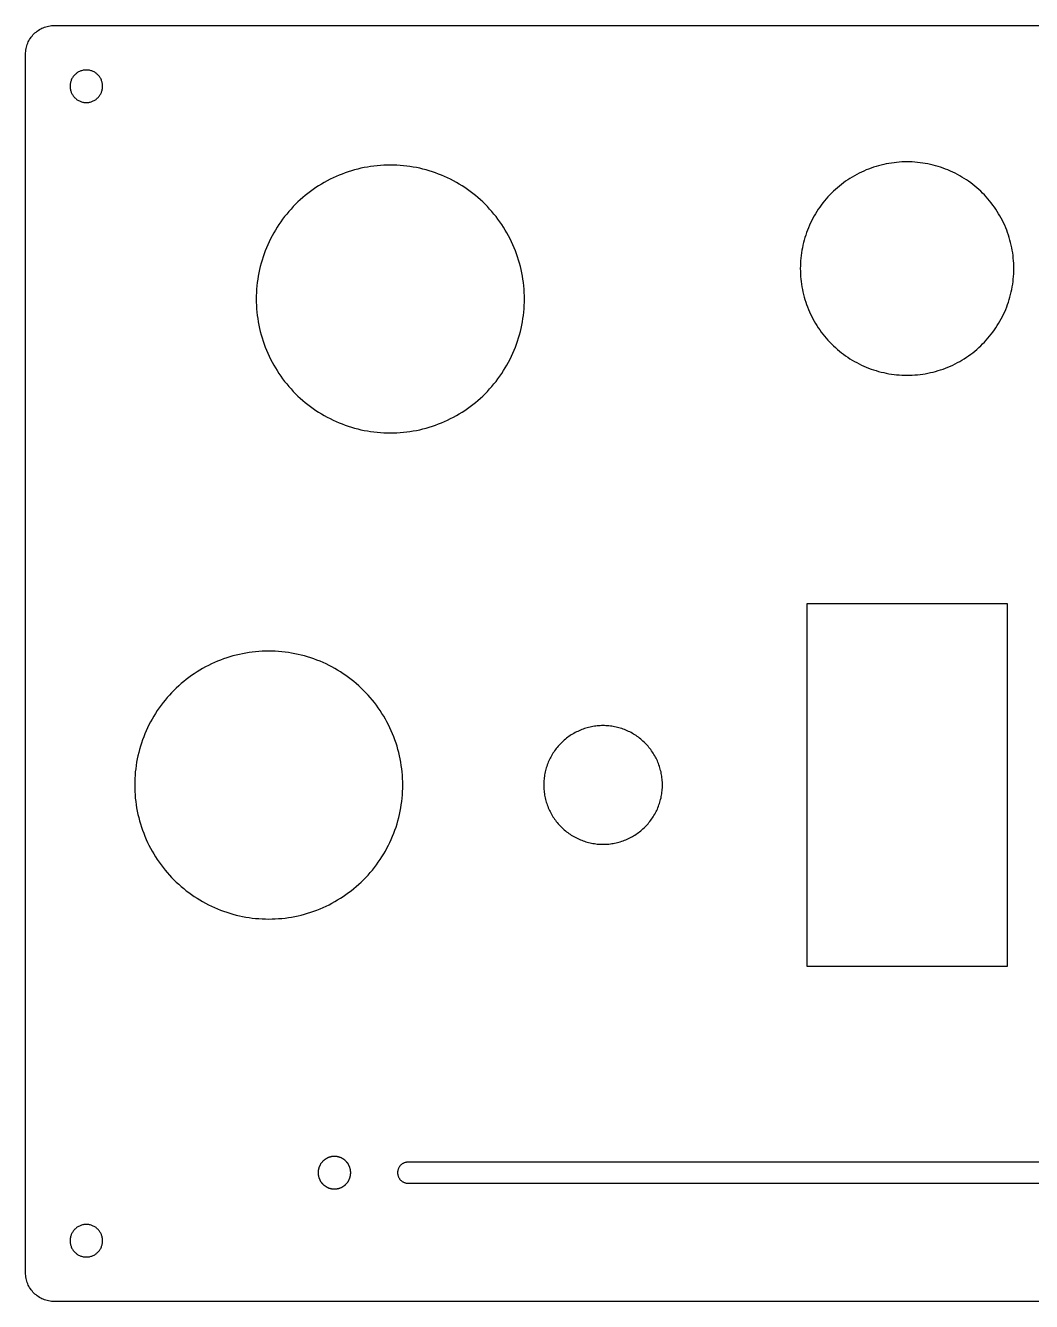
# Model space of a CAD drawing. Header units: millimetres. Extents: x 0 to 184, y 0 to 133.
# Drawn here: x 0 to 105.1, y 0 to 133.3 of the extents above; entities that cross this region are included whole.
import ezdxf

# ---------------------------------------------------------------- set-up
doc = ezdxf.new("R2010")
doc.units = ezdxf.units.MM

msp = doc.modelspace()

# ---------------------------------------------------------------- linework, layer by layer
for points in [[(181.15, 0), (3, 0), (2.8528, 0.0036), (2.7059, 0.0144), (2.5598, 0.0325), (2.4147, 0.0576), (2.2711, 0.0899), (2.1291, 0.1292), (1.9893, 0.1754), (1.8519, 0.2284), (1.7173, 0.288), (1.5858, 0.3542), (1.4577, 0.4268), (1.3333, 0.5056), (1.2129, 0.5904), (1.0968, 0.681), (0.9853, 0.7771), (0.8787, 0.8787), (0.7771, 0.9853), (0.681, 1.0968), (0.5904, 1.2129), (0.5056, 1.3333), (0.4268, 1.4577), (0.3542, 1.5858), (0.288, 1.7173), (0.2284, 1.8519), (0.1754, 1.9893), (0.1292, 2.1291), (0.0899, 2.2711), (0.0576, 2.4147), (0.0325, 2.5598), (0.0144, 2.7059), (0.0036, 2.8528), (0, 3), (0, 130.35), (0.0036, 130.4972), (0.0144, 130.6441), (0.0325, 130.7902), (0.0576, 130.9353), (0.0899, 131.0789), (0.1292, 131.2209), (0.1754, 131.3607), (0.2284, 131.4981), (0.288, 131.6327), (0.3542, 131.7642), (0.4268, 131.8923), (0.5056, 132.0167), (0.5904, 132.1371), (0.681, 132.2532), (0.7771, 132.3647), (0.8787, 132.4713), (0.9853, 132.5729), (1.0968, 132.669), (1.2129, 132.7596), (1.3333, 132.8444), (1.4577, 132.9232), (1.5858, 132.9958), (1.7173, 133.062), (1.8519, 133.1216), (1.9893, 133.1746), (2.1291, 133.2208), (2.2711, 133.2601), (2.4147, 133.2924), (2.5598, 133.3175), (2.7059, 133.3356), (2.8528, 133.3464), (3, 133.35), (181.15, 133.35)], [(144.185, 14.56), (39.955, 14.56), (39.901, 14.5587), (39.8472, 14.5547), (39.7936, 14.5481), (39.7404, 14.5389), (39.6877, 14.527), (39.6357, 14.5126), (39.5844, 14.4957), (39.534, 14.4763), (39.4847, 14.4544), (39.4365, 14.4301), (39.3895, 14.4035), (39.3439, 14.3746), (39.2997, 14.3435), (39.2572, 14.3103), (39.2163, 14.275), (39.1772, 14.2378), (39.14, 14.1987), (39.1047, 14.1578), (39.0715, 14.1153), (39.0404, 14.0711), (39.0115, 14.0255), (38.9849, 13.9785), (38.9606, 13.9303), (38.9387, 13.881), (38.9193, 13.8306), (38.9024, 13.7793), (38.888, 13.7273), (38.8761, 13.6746), (38.8669, 13.6214), (38.8603, 13.5678), (38.8563, 13.514), (38.855, 13.46), (38.8563, 13.406), (38.8603, 13.3522), (38.8669, 13.2986), (38.8761, 13.2454), (38.888, 13.1927), (38.9024, 13.1407), (38.9193, 13.0894), (38.9387, 13.039), (38.9606, 12.9897), (38.9849, 12.9415), (39.0115, 12.8945), (39.0404, 12.8489), (39.0715, 12.8047), (39.1047, 12.7622), (39.14, 12.7213), (39.1772, 12.6822), (39.2163, 12.645), (39.2572, 12.6097), (39.2997, 12.5765), (39.3439, 12.5454), (39.3895, 12.5165), (39.4365, 12.4899), (39.4847, 12.4656), (39.534, 12.4437), (39.5844, 12.4243), (39.6357, 12.4074), (39.6877, 12.393), (39.7404, 12.3811), (39.7936, 12.3719), (39.8472, 12.3653), (39.901, 12.3613), (39.955, 12.36), (144.185, 12.36)]]:
    msp.add_lwpolyline(points)
for points in [[(8.0316, 126.7506), (8.0418, 126.8334), (8.048, 126.9166), (8.05, 127), (8.048, 127.0834), (8.0418, 127.1666), (8.0316, 127.2494), (8.0173, 127.3317), (7.9991, 127.4131), (7.9768, 127.4935), (7.9506, 127.5727), (7.9206, 127.6506), (7.8868, 127.7268), (7.8493, 127.8014), (7.8081, 127.874), (7.7635, 127.9445), (7.7155, 128.0127), (7.6641, 128.0785), (7.6096, 128.1417), (7.5521, 128.2021), (7.4917, 128.2596), (7.4285, 128.3141), (7.3627, 128.3655), (7.2945, 128.4135), (7.224, 128.4581), (7.1514, 128.4993), (7.0768, 128.5368), (7.0006, 128.5706), (6.9227, 128.6006), (6.8435, 128.6268), (6.7631, 128.6491), (6.6817, 128.6673), (6.5994, 128.6816), (6.5166, 128.6918), (6.4334, 128.698), (6.35, 128.7), (6.2666, 128.698), (6.1834, 128.6918), (6.1006, 128.6816), (6.0183, 128.6673), (5.9369, 128.6491), (5.8565, 128.6268), (5.7773, 128.6006), (5.6994, 128.5706), (5.6232, 128.5368), (5.5486, 128.4993), (5.476, 128.4581), (5.4055, 128.4135), (5.3373, 128.3655), (5.2715, 128.3141), (5.2083, 128.2596), (5.1479, 128.2021), (5.0904, 128.1417), (5.0359, 128.0785), (4.9845, 128.0127), (4.9365, 127.9445), (4.8919, 127.874), (4.8507, 127.8014), (4.8132, 127.7268), (4.7794, 127.6506), (4.7494, 127.5727), (4.7232, 127.4935), (4.7009, 127.4131), (4.6827, 127.3317), (4.6684, 127.2494), (4.6582, 127.1666), (4.652, 127.0834), (4.65, 127), (4.652, 126.9166), (4.6582, 126.8334), (4.6684, 126.7506), (4.6827, 126.6683), (4.7009, 126.5869), (4.7232, 126.5065), (4.7494, 126.4273), (4.7794, 126.3494), (4.8132, 126.2732), (4.8507, 126.1986), (4.8919, 126.126), (4.9365, 126.0555), (4.9845, 125.9873), (5.0359, 125.9215), (5.0904, 125.8583), (5.1479, 125.7979), (5.2083, 125.7404), (5.2715, 125.6859), (5.3373, 125.6345), (5.4055, 125.5865), (5.476, 125.5419), (5.5486, 125.5007), (5.6232, 125.4632), (5.6994, 125.4294), (5.7773, 125.3994), (5.8565, 125.3732), (5.9369, 125.3509), (6.0183, 125.3327), (6.1006, 125.3184), (6.1834, 125.3082), (6.2666, 125.302), (6.35, 125.3), (6.4334, 125.302), (6.5166, 125.3082), (6.5994, 125.3184), (6.6817, 125.3327), (6.7631, 125.3509), (6.8435, 125.3732), (6.9227, 125.3994), (7.0006, 125.4294), (7.0768, 125.4632), (7.1514, 125.5007), (7.224, 125.5419), (7.2945, 125.5865), (7.3627, 125.6345), (7.4285, 125.6859), (7.4917, 125.7404), (7.5521, 125.7979), (7.6096, 125.8583), (7.6641, 125.9215), (7.7155, 125.9873), (7.7635, 126.0555), (7.8081, 126.126), (7.8493, 126.1986), (7.8868, 126.2732), (7.9206, 126.3494), (7.9506, 126.4273), (7.9768, 126.5065), (7.9991, 126.5869), (8.0173, 126.6683)], [(52.0621, 103.7401), (52.0831, 104.0831), (52.0958, 104.4264), (52.1, 104.77), (52.0958, 105.1136), (52.0831, 105.4569), (52.0621, 105.7999), (52.0326, 106.1422), (51.9947, 106.4837), (51.9485, 106.8242), (51.8939, 107.1635), (51.831, 107.5013), (51.7598, 107.8374), (51.6804, 108.1717), (51.5929, 108.504), (51.4972, 108.834), (51.3934, 109.1615), (51.2816, 109.4865), (51.1619, 109.8085), (51.0343, 110.1276), (50.8989, 110.4434), (50.7559, 110.7558), (50.6051, 111.0646), (50.4469, 111.3696), (50.2812, 111.6706), (50.1082, 111.9674), (49.9279, 112.26), (49.7406, 112.548), (49.5462, 112.8313), (49.3449, 113.1098), (49.1368, 113.3832), (48.9221, 113.6515), (48.7009, 113.9144), (48.4733, 114.1718), (48.2395, 114.4236), (47.9995, 114.6695), (47.7536, 114.9095), (47.5018, 115.1433), (47.2444, 115.3709), (46.9815, 115.5921), (46.7132, 115.8068), (46.4398, 116.0149), (46.1613, 116.2162), (45.878, 116.4106), (45.59, 116.5979), (45.2974, 116.7782), (45.0006, 116.9512), (44.6996, 117.1169), (44.3946, 117.2751), (44.0858, 117.4259), (43.7734, 117.5689), (43.4576, 117.7043), (43.1385, 117.8319), (42.8165, 117.9516), (42.4915, 118.0634), (42.164, 118.1672), (41.834, 118.2629), (41.5017, 118.3504), (41.1674, 118.4298), (40.8313, 118.501), (40.4935, 118.5639), (40.1542, 118.6185), (39.8137, 118.6647), (39.4722, 118.7026), (39.1299, 118.7321), (38.7869, 118.7531), (38.4436, 118.7658), (38.1, 118.77), (37.7564, 118.7658), (37.4131, 118.7531), (37.0701, 118.7321), (36.7278, 118.7026), (36.3863, 118.6647), (36.0458, 118.6185), (35.7065, 118.5639), (35.3687, 118.501), (35.0326, 118.4298), (34.6983, 118.3504), (34.366, 118.2629), (34.036, 118.1672), (33.7085, 118.0634), (33.3835, 117.9516), (33.0615, 117.8319), (32.7424, 117.7043), (32.4266, 117.5689), (32.1142, 117.4259), (31.8054, 117.2751), (31.5004, 117.1169), (31.1994, 116.9512), (30.9026, 116.7782), (30.61, 116.5979), (30.322, 116.4106), (30.0387, 116.2162), (29.7602, 116.0149), (29.4868, 115.8068), (29.2185, 115.5921), (28.9556, 115.3709), (28.6982, 115.1433), (28.4464, 114.9095), (28.2005, 114.6695), (27.9605, 114.4236), (27.7267, 114.1718), (27.4991, 113.9144), (27.2779, 113.6515), (27.0632, 113.3832), (26.8551, 113.1098), (26.6538, 112.8313), (26.4594, 112.548), (26.2721, 112.26), (26.0918, 111.9674), (25.9188, 111.6706), (25.7531, 111.3696), (25.5949, 111.0646), (25.4441, 110.7558), (25.3011, 110.4434), (25.1657, 110.1276), (25.0381, 109.8085), (24.9184, 109.4865), (24.8066, 109.1615), (24.7028, 108.834), (24.6071, 108.504), (24.5196, 108.1717), (24.4402, 107.8374), (24.369, 107.5013), (24.3061, 107.1635), (24.2515, 106.8242), (24.2053, 106.4837), (24.1674, 106.1422), (24.1379, 105.7999), (24.1169, 105.4569), (24.1042, 105.1136), (24.1, 104.77), (24.1042, 104.4264), (24.1169, 104.0831), (24.1379, 103.7401), (24.1674, 103.3978), (24.2053, 103.0563), (24.2515, 102.7158), (24.3061, 102.3765), (24.369, 102.0387), (24.4402, 101.7026), (24.5196, 101.3683), (24.6071, 101.036), (24.7028, 100.706), (24.8066, 100.3785), (24.9184, 100.0535), (25.0381, 99.7315), (25.1657, 99.4124), (25.3011, 99.0966), (25.4441, 98.7842), (25.5949, 98.4754), (25.7531, 98.1704), (25.9188, 97.8694), (26.0918, 97.5726), (26.2721, 97.28), (26.4594, 96.992), (26.6538, 96.7087), (26.8551, 96.4302), (27.0632, 96.1568), (27.2779, 95.8885), (27.4991, 95.6256), (27.7267, 95.3682), (27.9605, 95.1164), (28.2005, 94.8705), (28.4464, 94.6305), (28.6982, 94.3967), (28.9556, 94.1691), (29.2185, 93.9479), (29.4868, 93.7332), (29.7602, 93.5251), (30.0387, 93.3238), (30.322, 93.1294), (30.61, 92.9421), (30.9026, 92.7618), (31.1994, 92.5888), (31.5004, 92.4231), (31.8054, 92.2649), (32.1142, 92.1141), (32.4266, 91.9711), (32.7424, 91.8357), (33.0615, 91.7081), (33.3835, 91.5884), (33.7085, 91.4766), (34.036, 91.3728), (34.366, 91.2771), (34.6983, 91.1896), (35.0326, 91.1102), (35.3687, 91.039), (35.7065, 90.9761), (36.0458, 90.9215), (36.3863, 90.8753), (36.7278, 90.8374), (37.0701, 90.8079), (37.4131, 90.7869), (37.7564, 90.7742), (38.1, 90.77), (38.4436, 90.7742), (38.7869, 90.7869), (39.1299, 90.8079), (39.4722, 90.8374), (39.8137, 90.8753), (40.1542, 90.9215), (40.4935, 90.9761), (40.8313, 91.039), (41.1674, 91.1102), (41.5017, 91.1896), (41.834, 91.2771), (42.164, 91.3728), (42.4915, 91.4766), (42.8165, 91.5884), (43.1385, 91.7081), (43.4576, 91.8357), (43.7734, 91.9711), (44.0858, 92.1141), (44.3946, 92.2649), (44.6996, 92.4231), (45.0006, 92.5888), (45.2974, 92.7618), (45.59, 92.9421), (45.878, 93.1294), (46.1613, 93.3238), (46.4398, 93.5251), (46.7132, 93.7332), (46.9815, 93.9479), (47.2444, 94.1691), (47.5018, 94.3967), (47.7536, 94.6305), (47.9995, 94.8705), (48.2395, 95.1164), (48.4733, 95.3682), (48.7009, 95.6256), (48.9221, 95.8885), (49.1368, 96.1568), (49.3449, 96.4302), (49.5462, 96.7087), (49.7406, 96.992), (49.9279, 97.28), (50.1082, 97.5726), (50.2812, 97.8694), (50.4469, 98.1704), (50.6051, 98.4754), (50.7559, 98.7842), (50.8989, 99.0966), (51.0343, 99.4124), (51.1619, 99.7315), (51.2816, 100.0535), (51.3934, 100.3785), (51.4972, 100.706), (51.5929, 101.036), (51.6804, 101.3683), (51.7598, 101.7026), (51.831, 102.0387), (51.8939, 102.3765), (51.9485, 102.7158), (51.9947, 103.0563), (52.0326, 103.3978)], [(103.1898, 107.1298), (103.2066, 107.4029), (103.2166, 107.6764), (103.22, 107.95), (103.2166, 108.2236), (103.2066, 108.4971), (103.1898, 108.7702), (103.1663, 109.0429), (103.1361, 109.3149), (103.0993, 109.586), (103.0558, 109.8562), (103.0058, 110.1253), (102.9491, 110.393), (102.8858, 110.6592), (102.8161, 110.9238), (102.7399, 111.1867), (102.6572, 111.4476), (102.5682, 111.7063), (102.4729, 111.9628), (102.3713, 112.2169), (102.2634, 112.4684), (102.1495, 112.7172), (102.0295, 112.9632), (101.9034, 113.2061), (101.7715, 113.4458), (101.6337, 113.6822), (101.4901, 113.9152), (101.3409, 114.1446), (101.1861, 114.3703), (101.0258, 114.592), (100.8601, 114.8098), (100.6891, 115.0235), (100.5129, 115.2329), (100.3316, 115.4379), (100.1454, 115.6384), (99.9542, 115.8342), (99.7584, 116.0254), (99.5579, 116.2116), (99.3529, 116.3929), (99.1435, 116.5691), (98.9298, 116.7401), (98.712, 116.9058), (98.4903, 117.0661), (98.2646, 117.2209), (98.0352, 117.3701), (97.8022, 117.5137), (97.5658, 117.6515), (97.3261, 117.7834), (97.0832, 117.9095), (96.8372, 118.0295), (96.5884, 118.1434), (96.3369, 118.2513), (96.0828, 118.3529), (95.8263, 118.4482), (95.5676, 118.5372), (95.3067, 118.6199), (95.0438, 118.6961), (94.7792, 118.7658), (94.513, 118.8291), (94.2453, 118.8858), (93.9762, 118.9358), (93.706, 118.9793), (93.4349, 119.0161), (93.1629, 119.0463), (92.8902, 119.0698), (92.6171, 119.0866), (92.3436, 119.0966), (92.07, 119.1), (91.7964, 119.0966), (91.5229, 119.0866), (91.2498, 119.0698), (90.9771, 119.0463), (90.7051, 119.0161), (90.434, 118.9793), (90.1638, 118.9358), (89.8947, 118.8858), (89.627, 118.8291), (89.3608, 118.7658), (89.0962, 118.6961), (88.8333, 118.6199), (88.5724, 118.5372), (88.3137, 118.4482), (88.0572, 118.3529), (87.8031, 118.2513), (87.5516, 118.1434), (87.3028, 118.0295), (87.0568, 117.9095), (86.8139, 117.7834), (86.5742, 117.6515), (86.3378, 117.5137), (86.1048, 117.3701), (85.8754, 117.2209), (85.6497, 117.0661), (85.428, 116.9058), (85.2102, 116.7401), (84.9965, 116.5691), (84.7871, 116.3929), (84.5821, 116.2116), (84.3816, 116.0254), (84.1858, 115.8342), (83.9946, 115.6384), (83.8084, 115.4379), (83.6271, 115.2329), (83.4509, 115.0235), (83.2799, 114.8098), (83.1142, 114.592), (82.9539, 114.3703), (82.7991, 114.1446), (82.6499, 113.9152), (82.5063, 113.6822), (82.3685, 113.4458), (82.2366, 113.2061), (82.1105, 112.9632), (81.9905, 112.7172), (81.8766, 112.4684), (81.7687, 112.2169), (81.6671, 111.9628), (81.5718, 111.7063), (81.4828, 111.4476), (81.4001, 111.1867), (81.3239, 110.9238), (81.2542, 110.6592), (81.1909, 110.393), (81.1342, 110.1253), (81.0842, 109.8562), (81.0407, 109.586), (81.0039, 109.3149), (80.9737, 109.0429), (80.9502, 108.7702), (80.9334, 108.4971), (80.9234, 108.2236), (80.92, 107.95), (80.9234, 107.6764), (80.9334, 107.4029), (80.9502, 107.1298), (80.9737, 106.8571), (81.0039, 106.5851), (81.0407, 106.314), (81.0842, 106.0438), (81.1342, 105.7747), (81.1909, 105.507), (81.2542, 105.2408), (81.3239, 104.9762), (81.4001, 104.7133), (81.4828, 104.4524), (81.5718, 104.1937), (81.6671, 103.9372), (81.7687, 103.6831), (81.8766, 103.4316), (81.9905, 103.1828), (82.1105, 102.9368), (82.2366, 102.6939), (82.3685, 102.4542), (82.5063, 102.2178), (82.6499, 101.9848), (82.7991, 101.7554), (82.9539, 101.5297), (83.1142, 101.308), (83.2799, 101.0902), (83.4509, 100.8765), (83.6271, 100.6671), (83.8084, 100.4621), (83.9946, 100.2616), (84.1858, 100.0658), (84.3816, 99.8746), (84.5821, 99.6884), (84.7871, 99.5071), (84.9965, 99.3309), (85.2102, 99.1599), (85.428, 98.9942), (85.6497, 98.8339), (85.8754, 98.6791), (86.1048, 98.5299), (86.3378, 98.3863), (86.5742, 98.2485), (86.8139, 98.1166), (87.0568, 97.9905), (87.3028, 97.8705), (87.5516, 97.7566), (87.8031, 97.6487), (88.0572, 97.5471), (88.3137, 97.4518), (88.5724, 97.3628), (88.8333, 97.2801), (89.0962, 97.2039), (89.3608, 97.1342), (89.627, 97.0709), (89.8947, 97.0142), (90.1638, 96.9642), (90.434, 96.9207), (90.7051, 96.8839), (90.9771, 96.8537), (91.2498, 96.8302), (91.5229, 96.8134), (91.7964, 96.8034), (92.07, 96.8), (92.3436, 96.8034), (92.6171, 96.8134), (92.8902, 96.8302), (93.1629, 96.8537), (93.4349, 96.8839), (93.706, 96.9207), (93.9762, 96.9642), (94.2453, 97.0142), (94.513, 97.0709), (94.7792, 97.1342), (95.0438, 97.2039), (95.3067, 97.2801), (95.5676, 97.3628), (95.8263, 97.4518), (96.0828, 97.5471), (96.3369, 97.6487), (96.5884, 97.7566), (96.8372, 97.8705), (97.0832, 97.9905), (97.3261, 98.1166), (97.5658, 98.2485), (97.8022, 98.3863), (98.0352, 98.5299), (98.2646, 98.6791), (98.4903, 98.8339), (98.712, 98.9942), (98.9298, 99.1599), (99.1435, 99.3309), (99.3529, 99.5071), (99.5579, 99.6884), (99.7584, 99.8746), (99.9542, 100.0658), (100.1454, 100.2616), (100.3316, 100.4621), (100.5129, 100.6671), (100.6891, 100.8765), (100.8601, 101.0902), (101.0258, 101.308), (101.1861, 101.5297), (101.3409, 101.7554), (101.4901, 101.9848), (101.6337, 102.2178), (101.7715, 102.4542), (101.9034, 102.6939), (102.0295, 102.9368), (102.1495, 103.1828), (102.2634, 103.4316), (102.3713, 103.6831), (102.4729, 103.9372), (102.5682, 104.1937), (102.6572, 104.4524), (102.7399, 104.7133), (102.8161, 104.9762), (102.8858, 105.2408), (102.9491, 105.507), (103.0058, 105.7747), (103.0558, 106.0438), (103.0993, 106.314), (103.1361, 106.5851), (103.1663, 106.8571)], [(102.555, 72.905), (81.605, 72.905), (81.605, 35.055), (102.555, 35.055)], [(39.3621, 52.9401), (39.3831, 53.2831), (39.3958, 53.6264), (39.4, 53.97), (39.3958, 54.3136), (39.3831, 54.6569), (39.3621, 54.9999), (39.3326, 55.3422), (39.2947, 55.6837), (39.2485, 56.0242), (39.1939, 56.3635), (39.131, 56.7013), (39.0598, 57.0374), (38.9804, 57.3717), (38.8929, 57.704), (38.7972, 58.034), (38.6934, 58.3615), (38.5816, 58.6865), (38.4619, 59.0085), (38.3343, 59.3276), (38.1989, 59.6434), (38.0559, 59.9558), (37.9051, 60.2646), (37.7469, 60.5696), (37.5812, 60.8706), (37.4082, 61.1674), (37.2279, 61.46), (37.0406, 61.748), (36.8462, 62.0313), (36.6449, 62.3098), (36.4368, 62.5832), (36.2221, 62.8515), (36.0009, 63.1144), (35.7733, 63.3718), (35.5395, 63.6236), (35.2995, 63.8695), (35.0536, 64.1095), (34.8018, 64.3433), (34.5444, 64.5709), (34.2815, 64.7921), (34.0132, 65.0068), (33.7398, 65.2149), (33.4613, 65.4162), (33.178, 65.6106), (32.89, 65.7979), (32.5974, 65.9782), (32.3006, 66.1512), (31.9996, 66.3169), (31.6946, 66.4751), (31.3858, 66.6259), (31.0734, 66.7689), (30.7576, 66.9043), (30.4385, 67.0319), (30.1165, 67.1516), (29.7915, 67.2634), (29.464, 67.3672), (29.134, 67.4629), (28.8017, 67.5504), (28.4674, 67.6298), (28.1313, 67.701), (27.7935, 67.7639), (27.4542, 67.8185), (27.1137, 67.8647), (26.7722, 67.9026), (26.4299, 67.9321), (26.0869, 67.9531), (25.7436, 67.9658), (25.4, 67.97), (25.0564, 67.9658), (24.7131, 67.9531), (24.3701, 67.9321), (24.0278, 67.9026), (23.6863, 67.8647), (23.3458, 67.8185), (23.0065, 67.7639), (22.6687, 67.701), (22.3326, 67.6298), (21.9983, 67.5504), (21.666, 67.4629), (21.336, 67.3672), (21.0085, 67.2634), (20.6835, 67.1516), (20.3615, 67.0319), (20.0424, 66.9043), (19.7266, 66.7689), (19.4142, 66.6259), (19.1054, 66.4751), (18.8004, 66.3169), (18.4994, 66.1512), (18.2026, 65.9782), (17.91, 65.7979), (17.622, 65.6106), (17.3387, 65.4162), (17.0602, 65.2149), (16.7868, 65.0068), (16.5185, 64.7921), (16.2556, 64.5709), (15.9982, 64.3433), (15.7464, 64.1095), (15.5005, 63.8695), (15.2605, 63.6236), (15.0267, 63.3718), (14.7991, 63.1144), (14.5779, 62.8515), (14.3632, 62.5832), (14.1551, 62.3098), (13.9538, 62.0313), (13.7594, 61.748), (13.5721, 61.46), (13.3918, 61.1674), (13.2188, 60.8706), (13.0531, 60.5696), (12.8949, 60.2646), (12.7441, 59.9558), (12.6011, 59.6434), (12.4657, 59.3276), (12.3381, 59.0085), (12.2184, 58.6865), (12.1066, 58.3615), (12.0028, 58.034), (11.9071, 57.704), (11.8196, 57.3717), (11.7402, 57.0374), (11.669, 56.7013), (11.6061, 56.3635), (11.5515, 56.0242), (11.5053, 55.6837), (11.4674, 55.3422), (11.4379, 54.9999), (11.4169, 54.6569), (11.4042, 54.3136), (11.4, 53.97), (11.4042, 53.6264), (11.4169, 53.2831), (11.4379, 52.9401), (11.4674, 52.5978), (11.5053, 52.2563), (11.5515, 51.9158), (11.6061, 51.5765), (11.669, 51.2387), (11.7402, 50.9026), (11.8196, 50.5683), (11.9071, 50.236), (12.0028, 49.906), (12.1066, 49.5785), (12.2184, 49.2535), (12.3381, 48.9315), (12.4657, 48.6124), (12.6011, 48.2966), (12.7441, 47.9842), (12.8949, 47.6754), (13.0531, 47.3704), (13.2188, 47.0694), (13.3918, 46.7726), (13.5721, 46.48), (13.7594, 46.192), (13.9538, 45.9087), (14.1551, 45.6302), (14.3632, 45.3568), (14.5779, 45.0885), (14.7991, 44.8256), (15.0267, 44.5682), (15.2605, 44.3164), (15.5005, 44.0705), (15.7464, 43.8305), (15.9982, 43.5967), (16.2556, 43.3691), (16.5185, 43.1479), (16.7868, 42.9332), (17.0602, 42.7251), (17.3387, 42.5238), (17.622, 42.3294), (17.91, 42.1421), (18.2026, 41.9618), (18.4994, 41.7888), (18.8004, 41.6231), (19.1054, 41.4649), (19.4142, 41.3141), (19.7266, 41.1711), (20.0424, 41.0357), (20.3615, 40.9081), (20.6835, 40.7884), (21.0085, 40.6766), (21.336, 40.5728), (21.666, 40.4771), (21.9983, 40.3896), (22.3326, 40.3102), (22.6687, 40.239), (23.0065, 40.1761), (23.3458, 40.1215), (23.6863, 40.0753), (24.0278, 40.0374), (24.3701, 40.0079), (24.7131, 39.9869), (25.0564, 39.9742), (25.4, 39.97), (25.7436, 39.9742), (26.0869, 39.9869), (26.4299, 40.0079), (26.7722, 40.0374), (27.1137, 40.0753), (27.4542, 40.1215), (27.7935, 40.1761), (28.1313, 40.239), (28.4674, 40.3102), (28.8017, 40.3896), (29.134, 40.4771), (29.464, 40.5728), (29.7915, 40.6766), (30.1165, 40.7884), (30.4385, 40.9081), (30.7576, 41.0357), (31.0734, 41.1711), (31.3858, 41.3141), (31.6946, 41.4649), (31.9996, 41.6231), (32.3006, 41.7888), (32.5974, 41.9618), (32.89, 42.1421), (33.178, 42.3294), (33.4613, 42.5238), (33.7398, 42.7251), (34.0132, 42.9332), (34.2815, 43.1479), (34.5444, 43.3691), (34.8018, 43.5967), (35.0536, 43.8305), (35.2995, 44.0705), (35.5395, 44.3164), (35.7733, 44.5682), (36.0009, 44.8256), (36.2221, 45.0885), (36.4368, 45.3568), (36.6449, 45.6302), (36.8462, 45.9087), (37.0406, 46.192), (37.2279, 46.48), (37.4082, 46.7726), (37.5812, 47.0694), (37.7469, 47.3704), (37.9051, 47.6754), (38.0559, 47.9842), (38.1989, 48.2966), (38.3343, 48.6124), (38.4619, 48.9315), (38.5816, 49.2535), (38.6934, 49.5785), (38.7972, 49.906), (38.8929, 50.236), (38.9804, 50.5683), (39.0598, 50.9026), (39.131, 51.2387), (39.1939, 51.5765), (39.2485, 51.9158), (39.2947, 52.2563), (39.3326, 52.5978)], [(66.5032, 53.5239), (66.5125, 53.6758), (66.5181, 53.8278), (66.52, 53.98), (66.5181, 54.1322), (66.5125, 54.2842), (66.5032, 54.4361), (66.4901, 54.5877), (66.4734, 54.7389), (66.4529, 54.8897), (66.4287, 55.04), (66.4009, 55.1896), (66.3694, 55.3384), (66.3342, 55.4865), (66.2954, 55.6336), (66.253, 55.7798), (66.2071, 55.9248), (66.1576, 56.0687), (66.1046, 56.2113), (66.0481, 56.3526), (65.9881, 56.4925), (65.9247, 56.6308), (65.858, 56.7676), (65.7879, 56.9027), (65.7145, 57.036), (65.6379, 57.1674), (65.5581, 57.297), (65.4751, 57.4245), (65.389, 57.55), (65.2999, 57.6733), (65.2077, 57.7944), (65.1127, 57.9132), (65.0147, 58.0297), (64.9139, 58.1437), (64.8103, 58.2552), (64.7041, 58.3641), (64.5952, 58.4703), (64.4837, 58.5739), (64.3697, 58.6747), (64.2532, 58.7727), (64.1344, 58.8677), (64.0133, 58.9599), (63.89, 59.049), (63.7645, 59.1351), (63.637, 59.2181), (63.5074, 59.2979), (63.376, 59.3745), (63.2427, 59.4479), (63.1076, 59.518), (62.9708, 59.5847), (62.8325, 59.6481), (62.6926, 59.7081), (62.5513, 59.7646), (62.4087, 59.8176), (62.2648, 59.8671), (62.1198, 59.913), (61.9736, 59.9554), (61.8265, 59.9942), (61.6784, 60.0294), (61.5296, 60.0609), (61.38, 60.0887), (61.2297, 60.1129), (61.0789, 60.1334), (60.9277, 60.1501), (60.7761, 60.1632), (60.6242, 60.1725), (60.4722, 60.1781), (60.32, 60.18), (60.1678, 60.1781), (60.0158, 60.1725), (59.8639, 60.1632), (59.7123, 60.1501), (59.5611, 60.1334), (59.4103, 60.1129), (59.26, 60.0887), (59.1104, 60.0609), (58.9616, 60.0294), (58.8135, 59.9942), (58.6664, 59.9554), (58.5202, 59.913), (58.3752, 59.8671), (58.2313, 59.8176), (58.0887, 59.7646), (57.9474, 59.7081), (57.8075, 59.6481), (57.6692, 59.5847), (57.5324, 59.518), (57.3973, 59.4479), (57.264, 59.3745), (57.1326, 59.2979), (57.003, 59.2181), (56.8755, 59.1351), (56.75, 59.049), (56.6267, 58.9599), (56.5056, 58.8677), (56.3868, 58.7727), (56.2703, 58.6747), (56.1563, 58.5739), (56.0448, 58.4703), (55.9359, 58.3641), (55.8297, 58.2552), (55.7261, 58.1437), (55.6253, 58.0297), (55.5273, 57.9132), (55.4323, 57.7944), (55.3401, 57.6733), (55.251, 57.55), (55.1649, 57.4245), (55.0819, 57.297), (55.0021, 57.1674), (54.9255, 57.036), (54.8521, 56.9027), (54.782, 56.7676), (54.7153, 56.6308), (54.6519, 56.4925), (54.5919, 56.3526), (54.5354, 56.2113), (54.4824, 56.0687), (54.4329, 55.9248), (54.387, 55.7798), (54.3446, 55.6336), (54.3058, 55.4865), (54.2706, 55.3384), (54.2391, 55.1896), (54.2113, 55.04), (54.1871, 54.8897), (54.1666, 54.7389), (54.1499, 54.5877), (54.1368, 54.4361), (54.1275, 54.2842), (54.1219, 54.1322), (54.12, 53.98), (54.1219, 53.8278), (54.1275, 53.6758), (54.1368, 53.5239), (54.1499, 53.3723), (54.1666, 53.2211), (54.1871, 53.0703), (54.2113, 52.92), (54.2391, 52.7704), (54.2706, 52.6216), (54.3058, 52.4735), (54.3446, 52.3264), (54.387, 52.1802), (54.4329, 52.0352), (54.4824, 51.8913), (54.5354, 51.7487), (54.5919, 51.6074), (54.6519, 51.4675), (54.7153, 51.3292), (54.782, 51.1924), (54.8521, 51.0573), (54.9255, 50.924), (55.0021, 50.7926), (55.0819, 50.663), (55.1649, 50.5355), (55.251, 50.41), (55.3401, 50.2867), (55.4323, 50.1656), (55.5273, 50.0468), (55.6253, 49.9303), (55.7261, 49.8163), (55.8297, 49.7048), (55.9359, 49.5959), (56.0448, 49.4897), (56.1563, 49.3861), (56.2703, 49.2853), (56.3868, 49.1873), (56.5056, 49.0923), (56.6267, 49.0001), (56.75, 48.911), (56.8755, 48.8249), (57.003, 48.7419), (57.1326, 48.6621), (57.264, 48.5855), (57.3973, 48.5121), (57.5324, 48.442), (57.6692, 48.3753), (57.8075, 48.3119), (57.9474, 48.2519), (58.0887, 48.1954), (58.2313, 48.1424), (58.3752, 48.0929), (58.5202, 48.047), (58.6664, 48.0046), (58.8135, 47.9658), (58.9616, 47.9306), (59.1104, 47.8991), (59.26, 47.8713), (59.4103, 47.8471), (59.5611, 47.8266), (59.7123, 47.8099), (59.8639, 47.7968), (60.0158, 47.7875), (60.1678, 47.7819), (60.32, 47.78), (60.4722, 47.7819), (60.6242, 47.7875), (60.7761, 47.7968), (60.9277, 47.8099), (61.0789, 47.8266), (61.2297, 47.8471), (61.38, 47.8713), (61.5296, 47.8991), (61.6784, 47.9306), (61.8265, 47.9658), (61.9736, 48.0046), (62.1198, 48.047), (62.2648, 48.0929), (62.4087, 48.1424), (62.5513, 48.1954), (62.6926, 48.2519), (62.8325, 48.3119), (62.9708, 48.3753), (63.1076, 48.442), (63.2427, 48.5121), (63.376, 48.5855), (63.5074, 48.6621), (63.637, 48.7419), (63.7645, 48.8249), (63.89, 48.911), (64.0133, 49.0001), (64.1344, 49.0923), (64.2532, 49.1873), (64.3697, 49.2853), (64.4837, 49.3861), (64.5952, 49.4897), (64.7041, 49.5959), (64.8103, 49.7048), (64.9139, 49.8163), (65.0147, 49.9303), (65.1127, 50.0468), (65.2077, 50.1656), (65.2999, 50.2867), (65.389, 50.41), (65.4751, 50.5355), (65.5581, 50.663), (65.6379, 50.7926), (65.7145, 50.924), (65.7879, 51.0573), (65.858, 51.1924), (65.9247, 51.3292), (65.9881, 51.4675), (66.0481, 51.6074), (66.1046, 51.7487), (66.1576, 51.8913), (66.2071, 52.0352), (66.253, 52.1802), (66.2954, 52.3264), (66.3342, 52.4735), (66.3694, 52.6216), (66.4009, 52.7704), (66.4287, 52.92), (66.4529, 53.0703), (66.4734, 53.2211), (66.4901, 53.3723)], [(33.9554, 13.3349), (33.958, 13.3766), (33.9595, 13.4183), (33.96, 13.46), (33.9595, 13.5017), (33.958, 13.5434), (33.9554, 13.5851), (33.9518, 13.6266), (33.9472, 13.6681), (33.9416, 13.7094), (33.935, 13.7506), (33.9273, 13.7917), (33.9187, 13.8325), (33.9091, 13.8731), (33.8984, 13.9134), (33.8868, 13.9535), (33.8742, 13.9933), (33.8606, 14.0327), (33.8461, 14.0718), (33.8306, 14.1106), (33.8142, 14.1489), (33.7968, 14.1868), (33.7785, 14.2243), (33.7593, 14.2614), (33.7391, 14.2979), (33.7181, 14.334), (33.6963, 14.3695), (33.6735, 14.4045), (33.6499, 14.4389), (33.6255, 14.4727), (33.6002, 14.5059), (33.5741, 14.5385), (33.5473, 14.5704), (33.5196, 14.6017), (33.4912, 14.6322), (33.4621, 14.6621), (33.4322, 14.6912), (33.4017, 14.7196), (33.3704, 14.7473), (33.3385, 14.7741), (33.3059, 14.8002), (33.2727, 14.8255), (33.2389, 14.8499), (33.2045, 14.8735), (33.1695, 14.8963), (33.134, 14.9181), (33.0979, 14.9391), (33.0614, 14.9593), (33.0243, 14.9785), (32.9868, 14.9968), (32.9489, 15.0142), (32.9106, 15.0306), (32.8718, 15.0461), (32.8327, 15.0606), (32.7933, 15.0742), (32.7535, 15.0868), (32.7134, 15.0984), (32.6731, 15.1091), (32.6325, 15.1187), (32.5917, 15.1273), (32.5506, 15.135), (32.5094, 15.1416), (32.4681, 15.1472), (32.4266, 15.1518), (32.3851, 15.1554), (32.3434, 15.158), (32.3017, 15.1595), (32.26, 15.16), (32.2183, 15.1595), (32.1766, 15.158), (32.1349, 15.1554), (32.0934, 15.1518), (32.0519, 15.1472), (32.0106, 15.1416), (31.9694, 15.135), (31.9283, 15.1273), (31.8875, 15.1187), (31.8469, 15.1091), (31.8066, 15.0984), (31.7665, 15.0868), (31.7267, 15.0742), (31.6873, 15.0606), (31.6482, 15.0461), (31.6094, 15.0306), (31.5711, 15.0142), (31.5332, 14.9968), (31.4957, 14.9785), (31.4586, 14.9593), (31.4221, 14.9391), (31.386, 14.9181), (31.3505, 14.8963), (31.3155, 14.8735), (31.2811, 14.8499), (31.2473, 14.8255), (31.2141, 14.8002), (31.1815, 14.7741), (31.1496, 14.7473), (31.1183, 14.7196), (31.0878, 14.6912), (31.0579, 14.6621), (31.0288, 14.6322), (31.0004, 14.6017), (30.9727, 14.5704), (30.9459, 14.5385), (30.9198, 14.5059), (30.8945, 14.4727), (30.8701, 14.4389), (30.8465, 14.4045), (30.8237, 14.3695), (30.8019, 14.334), (30.7809, 14.2979), (30.7607, 14.2614), (30.7415, 14.2243), (30.7232, 14.1868), (30.7058, 14.1489), (30.6894, 14.1106), (30.6739, 14.0718), (30.6594, 14.0327), (30.6458, 13.9933), (30.6332, 13.9535), (30.6216, 13.9134), (30.6109, 13.8731), (30.6013, 13.8325), (30.5927, 13.7917), (30.585, 13.7506), (30.5784, 13.7094), (30.5728, 13.6681), (30.5682, 13.6266), (30.5646, 13.5851), (30.562, 13.5434), (30.5605, 13.5017), (30.56, 13.46), (30.5605, 13.4183), (30.562, 13.3766), (30.5646, 13.3349), (30.5682, 13.2934), (30.5728, 13.2519), (30.5784, 13.2106), (30.585, 13.1694), (30.5927, 13.1283), (30.6013, 13.0875), (30.6109, 13.0469), (30.6216, 13.0066), (30.6332, 12.9665), (30.6458, 12.9267), (30.6594, 12.8873), (30.6739, 12.8482), (30.6894, 12.8094), (30.7058, 12.7711), (30.7232, 12.7332), (30.7415, 12.6957), (30.7607, 12.6586), (30.7809, 12.6221), (30.8019, 12.586), (30.8237, 12.5505), (30.8465, 12.5155), (30.8701, 12.4811), (30.8945, 12.4473), (30.9198, 12.4141), (30.9459, 12.3815), (30.9727, 12.3496), (31.0004, 12.3183), (31.0288, 12.2878), (31.0579, 12.2579), (31.0878, 12.2288), (31.1183, 12.2004), (31.1496, 12.1727), (31.1815, 12.1459), (31.2141, 12.1198), (31.2473, 12.0945), (31.2811, 12.0701), (31.3155, 12.0465), (31.3505, 12.0237), (31.386, 12.0019), (31.4221, 11.9809), (31.4586, 11.9607), (31.4957, 11.9415), (31.5332, 11.9232), (31.5711, 11.9058), (31.6094, 11.8894), (31.6482, 11.8739), (31.6873, 11.8594), (31.7267, 11.8458), (31.7665, 11.8332), (31.8066, 11.8216), (31.8469, 11.8109), (31.8875, 11.8013), (31.9283, 11.7927), (31.9694, 11.785), (32.0106, 11.7784), (32.0519, 11.7728), (32.0934, 11.7682), (32.1349, 11.7646), (32.1766, 11.762), (32.2183, 11.7605), (32.26, 11.76), (32.3017, 11.7605), (32.3434, 11.762), (32.3851, 11.7646), (32.4266, 11.7682), (32.4681, 11.7728), (32.5094, 11.7784), (32.5506, 11.785), (32.5917, 11.7927), (32.6325, 11.8013), (32.6731, 11.8109), (32.7134, 11.8216), (32.7535, 11.8332), (32.7933, 11.8458), (32.8327, 11.8594), (32.8718, 11.8739), (32.9106, 11.8894), (32.9489, 11.9058), (32.9868, 11.9232), (33.0243, 11.9415), (33.0614, 11.9607), (33.0979, 11.9809), (33.134, 12.0019), (33.1695, 12.0237), (33.2045, 12.0465), (33.2389, 12.0701), (33.2727, 12.0945), (33.3059, 12.1198), (33.3385, 12.1459), (33.3704, 12.1727), (33.4017, 12.2004), (33.4322, 12.2288), (33.4621, 12.2579), (33.4912, 12.2878), (33.5196, 12.3183), (33.5473, 12.3496), (33.5741, 12.3815), (33.6002, 12.4141), (33.6255, 12.4473), (33.6499, 12.4811), (33.6735, 12.5155), (33.6963, 12.5505), (33.7181, 12.586), (33.7391, 12.6221), (33.7593, 12.6586), (33.7785, 12.6957), (33.7968, 12.7332), (33.8142, 12.7711), (33.8306, 12.8094), (33.8461, 12.8482), (33.8606, 12.8873), (33.8742, 12.9267), (33.8868, 12.9665), (33.8984, 13.0066), (33.9091, 13.0469), (33.9187, 13.0875), (33.9273, 13.1283), (33.935, 13.1694), (33.9416, 13.2106), (33.9472, 13.2519), (33.9518, 13.2934)], [(8.0418, 6.1834), (8.048, 6.2666), (8.05, 6.35), (8.048, 6.4334), (8.0418, 6.5166), (8.0316, 6.5994), (8.0173, 6.6817), (7.9991, 6.7631), (7.9768, 6.8435), (7.9506, 6.9227), (7.9206, 7.0006), (7.8868, 7.0768), (7.8493, 7.1514), (7.8081, 7.224), (7.7635, 7.2945), (7.7155, 7.3627), (7.6641, 7.4285), (7.6096, 7.4917), (7.5521, 7.5521), (7.4917, 7.6096), (7.4285, 7.6641), (7.3627, 7.7155), (7.2945, 7.7635), (7.224, 7.8081), (7.1514, 7.8493), (7.0768, 7.8868), (7.0006, 7.9206), (6.9227, 7.9506), (6.8435, 7.9768), (6.7631, 7.9991), (6.6817, 8.0173), (6.5994, 8.0316), (6.5166, 8.0418), (6.4334, 8.048), (6.35, 8.05), (6.2666, 8.048), (6.1834, 8.0418), (6.1006, 8.0316), (6.0183, 8.0173), (5.9369, 7.9991), (5.8565, 7.9768), (5.7773, 7.9506), (5.6994, 7.9206), (5.6232, 7.8868), (5.5486, 7.8493), (5.476, 7.8081), (5.4055, 7.7635), (5.3373, 7.7155), (5.2715, 7.6641), (5.2083, 7.6096), (5.1479, 7.5521), (5.0904, 7.4917), (5.0359, 7.4285), (4.9845, 7.3627), (4.9365, 7.2945), (4.8919, 7.224), (4.8507, 7.1514), (4.8132, 7.0768), (4.7794, 7.0006), (4.7494, 6.9227), (4.7232, 6.8435), (4.7009, 6.7631), (4.6827, 6.6817), (4.6684, 6.5994), (4.6582, 6.5166), (4.652, 6.4334), (4.65, 6.35), (4.652, 6.2666), (4.6582, 6.1834), (4.6684, 6.1006), (4.6827, 6.0183), (4.7009, 5.9369), (4.7232, 5.8565), (4.7494, 5.7773), (4.7794, 5.6994), (4.8132, 5.6232), (4.8507, 5.5486), (4.8919, 5.476), (4.9365, 5.4055), (4.9845, 5.3373), (5.0359, 5.2715), (5.0904, 5.2083), (5.1479, 5.1479), (5.2083, 5.0904), (5.2715, 5.0359), (5.3373, 4.9845), (5.4055, 4.9365), (5.476, 4.8919), (5.5486, 4.8507), (5.6232, 4.8132), (5.6994, 4.7794), (5.7773, 4.7494), (5.8565, 4.7232), (5.9369, 4.7009), (6.0183, 4.6827), (6.1006, 4.6684), (6.1834, 4.6582), (6.2666, 4.652), (6.35, 4.65), (6.4334, 4.652), (6.5166, 4.6582), (6.5994, 4.6684), (6.6817, 4.6827), (6.7631, 4.7009), (6.8435, 4.7232), (6.9227, 4.7494), (7.0006, 4.7794), (7.0768, 4.8132), (7.1514, 4.8507), (7.224, 4.8919), (7.2945, 4.9365), (7.3627, 4.9845), (7.4285, 5.0359), (7.4917, 5.0904), (7.5521, 5.1479), (7.6096, 5.2083), (7.6641, 5.2715), (7.7155, 5.3373), (7.7635, 5.4055), (7.8081, 5.476), (7.8493, 5.5486), (7.8868, 5.6232), (7.9206, 5.6994), (7.9506, 5.7773), (7.9768, 5.8565), (7.9991, 5.9369), (8.0173, 6.0183), (8.0316, 6.1006)]]:
    msp.add_lwpolyline(points, close=True)

doc.saveas('drawing.dxf')
